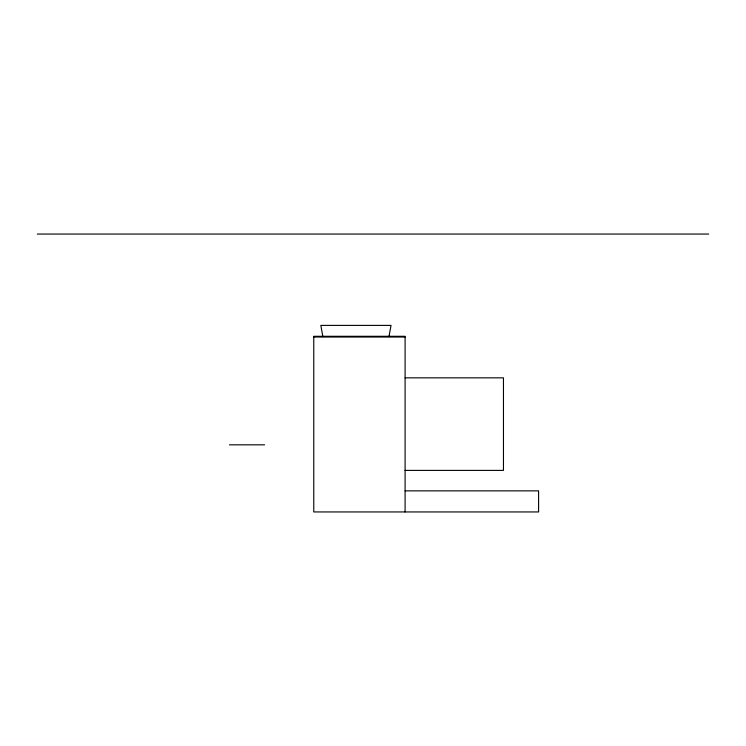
<?xml version="1.0" encoding="UTF-8"?>
<svg xmlns="http://www.w3.org/2000/svg" width="746" height="746" viewBox="0 0 746 746"><rect width="100%" height="100%" fill="white"/><g stroke="black" fill="none" stroke-linecap="round" stroke-linejoin="round"><path stroke-width="1.12" d="M388.955 336.726L391.035 325.396L320.827 325.396L322.887 336.726M37.3 234.058L708.7 234.058M313.768 337.024L405.097 337.024M405.097 377.84L503.457 377.84L503.457 470.4L405.097 470.4M229.451 444.83L264.588 444.83M405.097 490.859L538.593 490.859L538.593 511.942L313.768 511.942L313.768 336.297L405.097 336.297L405.097 511.942"/></g></svg>
